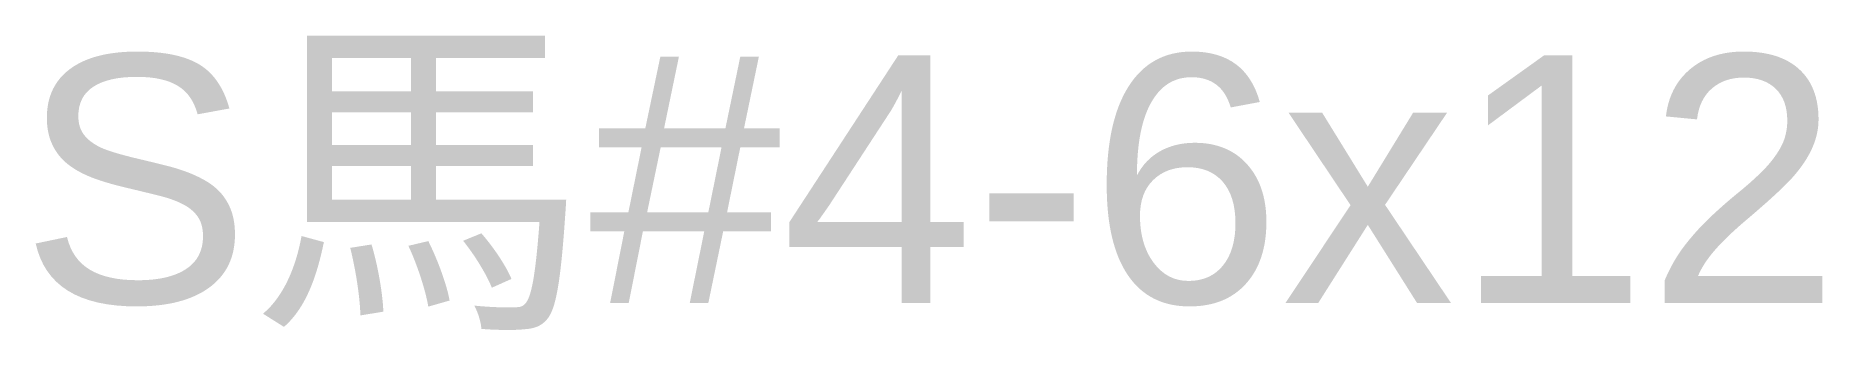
# Model space of a CAD drawing. Header units: millimetres. Extents: x 157 to 409, y 169 to 211.
import ezdxf

# ---------------------------------------------------------------- set-up
doc = ezdxf.new("R2010")
doc.units = ezdxf.units.MM
doc.styles.get("Standard").update_dxf_attribs({"font": 'arial.ttf'})

msp = doc.modelspace()

# ---------------------------------------------------------------- texts
msp.add_text('S馬#4-6x12', height=35).set_placement((154.46, 173.08))

doc.saveas('drawing.dxf')
